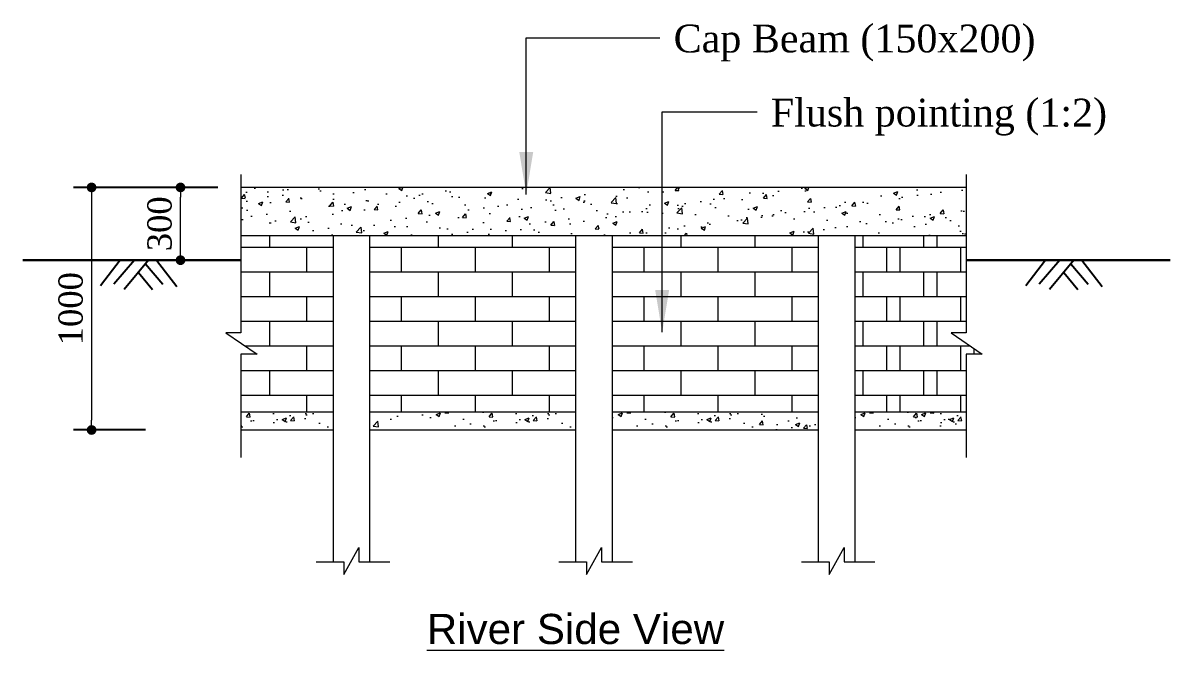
# Model space of a CAD drawing. Header units: millimetres. Extents: x -68595 to 8963, y 185076 to 197058.
# Drawn here: x -40550 to -35822, y 194472 to 197058 of the extents above; entities that cross this region are included whole.
import ezdxf

# ---------------------------------------------------------------- set-up
doc = ezdxf.new("R2010")
doc.units = ezdxf.units.MM
doc.header["$LTSCALE"] = 150
doc.header["$PDMODE"] = 35
for name, color, linetype, lineweight in [('Dimision', 4, 'Continuous', 9), ('hatch', 65, 'Continuous', 5), ('Hatching', 35, 'Continuous', 18), ('Structue', 7, 'Continuous', 18), ('Text', 7, 'Continuous', 15)]:
    doc.layers.add(name, color=color, linetype=linetype, lineweight=lineweight)
doc.styles.add('ROMANS', font='arial.ttf', dxfattribs={"height": 200})
doc.styles.get("Standard").update_dxf_attribs({"font": 'times.ttf'})
doc.dimstyles.new('ISO-25', dxfattribs={"dimtxt": 75, "dimasz": 50, "dimexe": 75, "dimexo": 45.625, "dimgap": 20, "dimtad": 1, "dimtoh": 1, "dimdec": 1, "dimdsep": 46, "dimtxsty": 'Standard', "dimblk": 'DOT', "dimcen": 300, "dimclrd": 256, "dimclre": 256, "dimclrt": 256, "dimadec": 0, "dimazin": 0, "dimtfac": 1, "dimtdec": 1, "dimtix": 1, "dimtmove": 0, "dimatfit": 3, "dimfxl": 75, "dimlwd": -1, "dimarcsym": 0})

# ---------------------------------------------------------------- blocks, each defined once
blk = doc.blocks.new('_Dot')
at = {"color": 0, "linetype": 'ByBlock', "lineweight": -2}
blk.add_line((-0.5, 0), (-1, 0), dxfattribs=at)
at = {"color": 0, "linetype": 'ByBlock', "const_width": 0.5}
blk.add_lwpolyline([(-0.25, 0, 1), (0.25, 0, 1)], format="xyb", close=True, dxfattribs=at)
blk = doc.blocks.new('*D14')
at = {"layer": 'Defpoints', "color": 0, "transparency": 16777216}
for p in [(-39900.2, 196379.5), (-39700.2, 196379.5), (-39700.2, 196079.5)]:
    blk.add_point(p, dxfattribs=at)
at = {"layer": 'Dimision', "lineweight": -2, "transparency": 16777216}
for p, q in [((-39745.8, 196379.5), (-39975.2, 196379.5)), ((-39745.8, 196079.5), (-39975.2, 196079.5))]:
    blk.add_line(p, q, dxfattribs=at)
at = {"layer": 'Dimision', "transparency": 16777216}
blk.add_line((-39900.2, 196119.5), (-39900.2, 196339.5), dxfattribs=at)
at = {"layer": 'Dimision', "transparency": 16777216, "xscale": 40, "yscale": 40, "zscale": 40}
for p, rotation in [((-39900.2, 196379.5), 90), ((-39900.2, 196079.5), 270)]:
    blk.add_blockref('_Dot', p, dxfattribs=dict(at, rotation=rotation))
at = {"layer": 'Dimision', "transparency": 16777216, "insert": (-39986.1, 196229.5), "char_height": 100, "attachment_point": 5, "rotation": 90}
blk.add_mtext('300', dxfattribs=at)
blk = doc.blocks.new('*D19')
at = {"layer": 'Defpoints', "color": 0, "transparency": 16777216}
for p in [(-39876.5, 196379.5), (-40266.7, 195379.5), (-39999, 195379.5)]:
    blk.add_point(p, dxfattribs=at)
at = {"layer": 'Dimision', "lineweight": -2, "transparency": 16777216}
for p, q in [((-39922.1, 196379.5), (-40341.7, 196379.5)), ((-40044.6, 195379.5), (-40341.7, 195379.5))]:
    blk.add_line(p, q, dxfattribs=at)
at = {"layer": 'Dimision', "transparency": 16777216}
blk.add_line((-40266.7, 196339.5), (-40266.7, 195419.5), dxfattribs=at)
at = {"layer": 'Dimision', "transparency": 16777216, "xscale": 40, "yscale": 40, "zscale": 40}
for p, rotation in [((-40266.7, 196379.5), 90), ((-40266.7, 195379.5), 270)]:
    blk.add_blockref('_Dot', p, dxfattribs=dict(at, rotation=rotation))
at = {"layer": 'Dimision', "transparency": 16777216, "insert": (-40352.6, 195879.5), "char_height": 100, "attachment_point": 5, "rotation": 90}
blk.add_mtext('1000', dxfattribs=at)

msp = doc.modelspace()

# ---------------------------------------------------------------- hatches: boundary and pattern name
at = {"layer": 'Dimision', "ltscale": 10}
h = msp.add_hatch(dxfattribs=at)
h.set_pattern_fill('AR-CONC', color=256)
h.set_pattern_definition([(50, (-1039.25, -42553.33), (182.18467, -15.93909), [19.05, -209.55]), (355, (-1039.25, -42553.33), (-35.24342, 191.05685), [15.24, -167.64058]), (100.451445, (-1024.07, -42554.66), (146.94125, 175.11775), [16.19001, -178.09024]), (46.1842, (-1039.25, -42502.53), (271.07904, -42.04233), [28.575, -314.325]), (96.63556, (-1016.66, -42506.03), (237.40413, 247.42612), [24.28502, -267.1356]), (351.18415, (-1039.25, -42502.53), (237.40413, 247.42612), [22.85997, -251.45973]), (21, (-1013.85, -42515.23), (151.61439, -102.2652), [19.05, -209.55]), (326, (-1013.85, -42515.23), (61.80203, 184.18797), [15.24, -167.64]), (71.451445, (-1001.21, -42523.75), (213.41642, 81.92277), [16.19001, -178.08994]), (37.5, (-1039.25, -42553.33), (3.088603, 84.555039), [0, -165.608, 0, -170.18, 0, -168.275]), (7.5, (-1039.25, -42553.33), (66.819663, 100.180575), [0, -97.028, 0, -161.798, 0, -64.135]), (327.5, (-1095.89, -42553.33), (135.590595, -5.728744), [0, -63.5, 0, -198.12, 0, -262.89]), (317.5, (-1121.29, -42553.33), (148.12918, 25.42649), [0, -82.55, 0, -131.572, 0, -186.69])])
h.paths.add_polyline_path([(-39651.43, 196379.52), (-39651.43, 196229.52), (-39621.74, 196229.52), (-39621.74, 196379.52)])
at = {"layer": 'hatch', "ltscale": 10}
h = msp.add_hatch(dxfattribs=at)
h.set_pattern_fill('AR-CONC', color=256)
h.set_pattern_definition([(50, (1889.95, -42453.33), (182.18467, -15.93909), [19.05, -209.55]), (355, (1889.95, -42453.33), (-35.24342, 191.05685), [15.24, -167.64058]), (100.451445, (1905.13, -42454.66), (146.94125, 175.11775), [16.19001, -178.09024]), (46.1842, (1889.95, -42402.53), (271.07904, -42.04233), [28.575, -314.325]), (96.63556, (1912.54, -42406.03), (237.40413, 247.42612), [24.28502, -267.1356]), (351.18415, (1889.95, -42402.53), (237.40413, 247.42612), [22.85997, -251.45973]), (21, (1915.35, -42415.23), (151.61439, -102.2652), [19.05, -209.55]), (326, (1915.35, -42415.23), (61.80203, 184.18797), [15.24, -167.64]), (71.451445, (1927.98, -42423.75), (213.41642, 81.92277), [16.19001, -178.08994]), (37.5, (1889.95, -42453.33), (3.088603, 84.555039), [0, -165.608, 0, -170.18, 0, -168.275]), (7.5, (1889.95, -42453.33), (66.819663, 100.180575), [0, -97.028, 0, -161.798, 0, -64.135]), (327.5, (1833.306, -42453.33), (135.590595, -5.728744), [0, -63.5, 0, -198.12, 0, -262.89]), (317.5, (1807.91, -42453.33), (148.12918, 25.42649), [0, -82.55, 0, -131.572, 0, -186.69])])
h.paths.add_polyline_path([(-39271.74, 196179.52), (-39271.74, 196379.52), (-39651.43, 196379.52), (-39651.43, 196179.52)])
h.paths.add_polyline_path([(-38121.74, 196179.52), (-38121.74, 196379.52), (-39271.74, 196379.52), (-39271.74, 196179.52)])
h.paths.add_polyline_path([(-37121.74, 196179.52), (-37121.74, 196379.52), (-38121.74, 196379.52), (-38121.74, 196179.52)])
h.paths.add_polyline_path([(-36662.84, 196179.52), (-36662.84, 196379.52), (-37121.74, 196379.52), (-37121.74, 196179.52)])
h = msp.add_hatch(dxfattribs=at)
h.set_pattern_fill('AR-CONC', color=256)
h.set_pattern_definition([(50, (1639.95, -39947.63), (182.18467, -15.93909), [19.05, -209.55]), (355, (1639.95, -39947.63), (-35.24342, 191.05685), [15.24, -167.64058]), (100.451445, (1655.13, -39948.96), (146.94125, 175.11775), [16.19001, -178.09024]), (46.1842, (1639.95, -39896.83), (271.07904, -42.04233), [28.575, -314.325]), (96.63556, (1662.54, -39900.33), (237.40413, 247.42612), [24.28502, -267.1356]), (351.18415, (1639.95, -39896.83), (237.40413, 247.42612), [22.85997, -251.45973]), (21, (1665.35, -39909.53), (151.61439, -102.2652), [19.05, -209.55]), (326, (1665.35, -39909.53), (61.80203, 184.18797), [15.24, -167.64]), (71.451445, (1677.98, -39918.05), (213.41642, 81.92277), [16.19001, -178.08994]), (37.5, (1639.95, -39947.63), (3.088603, 84.555039), [0, -165.608, 0, -170.18, 0, -168.275]), (7.5, (1639.95, -39947.63), (66.819663, 100.180575), [0, -97.028, 0, -161.798, 0, -64.135]), (327.5, (1583.306, -39947.63), (135.590595, -5.728744), [0, -63.5, 0, -198.12, 0, -262.89]), (317.5, (1557.91, -39947.63), (148.12918, 25.42649), [0, -82.55, 0, -131.572, 0, -186.69])])
h.paths.add_polyline_path([(-39651.43, 195454.49), (-39651.43, 195379.49), (-39271.74, 195379.49), (-39271.74, 195454.49)])
h = msp.add_hatch(dxfattribs=at)
h.set_pattern_fill('AR-CONC', color=256)
h.set_pattern_definition([(50, (2639.95, -39947.63), (182.18467, -15.93909), [19.05, -209.55]), (355, (2639.95, -39947.63), (-35.24342, 191.05685), [15.24, -167.64058]), (100.451445, (2655.13, -39948.96), (146.94125, 175.11775), [16.19001, -178.09024]), (46.1842, (2639.95, -39896.83), (271.07904, -42.04233), [28.575, -314.325]), (96.63556, (2662.54, -39900.33), (237.40413, 247.42612), [24.28502, -267.1356]), (351.18415, (2639.95, -39896.83), (237.40413, 247.42612), [22.85997, -251.45973]), (21, (2665.35, -39909.53), (151.61439, -102.2652), [19.05, -209.55]), (326, (2665.35, -39909.53), (61.80203, 184.18797), [15.24, -167.64]), (71.451445, (2677.98, -39918.05), (213.41642, 81.92277), [16.19001, -178.08994]), (37.5, (2639.95, -39947.63), (3.088603, 84.555039), [0, -165.608, 0, -170.18, 0, -168.275]), (7.5, (2639.95, -39947.63), (66.819663, 100.180575), [0, -97.028, 0, -161.798, 0, -64.135]), (327.5, (2583.306, -39947.63), (135.590595, -5.728744), [0, -63.5, 0, -198.12, 0, -262.89]), (317.5, (2557.91, -39947.63), (148.12918, 25.42649), [0, -82.55, 0, -131.572, 0, -186.69])])
h.paths.add_polyline_path([(-38271.74, 195379.49), (-38271.74, 195454.49), (-39121.74, 195454.49), (-39121.74, 195379.49)])
h = msp.add_hatch(dxfattribs=at)
h.set_pattern_fill('AR-CONC', color=256)
h.set_pattern_definition([(50, (3389.95, -39947.63), (182.18467, -15.93909), [19.05, -209.55]), (355, (3389.95, -39947.63), (-35.24342, 191.05685), [15.24, -167.64058]), (100.451445, (3405.13, -39948.96), (146.94125, 175.11775), [16.19001, -178.09024]), (46.1842, (3389.95, -39896.83), (271.07904, -42.04233), [28.575, -314.325]), (96.63556, (3412.54, -39900.33), (237.40413, 247.42612), [24.28502, -267.1356]), (351.18415, (3389.95, -39896.83), (237.40413, 247.42612), [22.85997, -251.45973]), (21, (3415.35, -39909.53), (151.61439, -102.2652), [19.05, -209.55]), (326, (3415.35, -39909.53), (61.80203, 184.18797), [15.24, -167.64]), (71.451445, (3427.98, -39918.05), (213.41642, 81.92277), [16.19001, -178.08994]), (37.5, (3389.95, -39947.63), (3.088603, 84.555039), [0, -165.608, 0, -170.18, 0, -168.275]), (7.5, (3389.95, -39947.63), (66.819663, 100.180575), [0, -97.028, 0, -161.798, 0, -64.135]), (327.5, (3333.306, -39947.63), (135.590595, -5.728744), [0, -63.5, 0, -198.12, 0, -262.89]), (317.5, (3307.91, -39947.63), (148.12918, 25.42649), [0, -82.55, 0, -131.572, 0, -186.69])])
h.paths.add_polyline_path([(-37271.74, 195379.49), (-37271.74, 195454.49), (-38121.74, 195454.49), (-38121.74, 195379.49)])
h = msp.add_hatch(dxfattribs=at)
h.set_pattern_fill('AR-CONC', color=256)
h.set_pattern_definition([(50, (4389.95, -39947.63), (182.18467, -15.93909), [19.05, -209.55]), (355, (4389.95, -39947.63), (-35.24342, 191.05685), [15.24, -167.64058]), (100.451445, (4405.13, -39948.96), (146.94125, 175.11775), [16.19001, -178.09024]), (46.1842, (4389.95, -39896.83), (271.07904, -42.04233), [28.575, -314.325]), (96.63556, (4412.54, -39900.33), (237.40413, 247.42612), [24.28502, -267.1356]), (351.18415, (4389.95, -39896.83), (237.40413, 247.42612), [22.85997, -251.45973]), (21, (4415.35, -39909.53), (151.61439, -102.2652), [19.05, -209.55]), (326, (4415.35, -39909.53), (61.80203, 184.18797), [15.24, -167.64]), (71.451445, (4427.98, -39918.05), (213.41642, 81.92277), [16.19001, -178.08994]), (37.5, (4389.95, -39947.63), (3.088603, 84.555039), [0, -165.608, 0, -170.18, 0, -168.275]), (7.5, (4389.95, -39947.63), (66.819663, 100.180575), [0, -97.028, 0, -161.798, 0, -64.135]), (327.5, (4333.306, -39947.63), (135.590595, -5.728744), [0, -63.5, 0, -198.12, 0, -262.89]), (317.5, (4307.91, -39947.63), (148.12918, 25.42649), [0, -82.55, 0, -131.572, 0, -186.69])])
h.paths.add_polyline_path([(-36662.84, 195379.49), (-36662.84, 195454.49), (-37121.74, 195454.49), (-37121.74, 195379.49)])
h = msp.add_hatch(dxfattribs=at)
h.set_pattern_fill('AR-CONC', color=256)
h.set_pattern_definition([(50, (4639.95, -39947.63), (182.18467, -15.93909), [19.05, -209.55]), (355, (4639.95, -39947.63), (-35.24342, 191.05685), [15.24, -167.64058]), (100.451445, (4655.13, -39948.96), (146.94125, 175.11775), [16.19001, -178.09024]), (46.1842, (4639.95, -39896.83), (271.07904, -42.04233), [28.575, -314.325]), (96.63556, (4662.54, -39900.33), (237.40413, 247.42612), [24.28502, -267.1356]), (351.18415, (4639.95, -39896.83), (237.40413, 247.42612), [22.85997, -251.45973]), (21, (4665.35, -39909.53), (151.61439, -102.2652), [19.05, -209.55]), (326, (4665.35, -39909.53), (61.80203, 184.18797), [15.24, -167.64]), (71.451445, (4677.98, -39918.05), (213.41642, 81.92277), [16.19001, -178.08994]), (37.5, (4639.95, -39947.63), (3.088603, 84.555039), [0, -165.608, 0, -170.18, 0, -168.275]), (7.5, (4639.95, -39947.63), (66.819663, 100.180575), [0, -97.028, 0, -161.798, 0, -64.135]), (327.5, (4583.306, -39947.63), (135.590595, -5.728744), [0, -63.5, 0, -198.12, 0, -262.89]), (317.5, (4557.91, -39947.63), (148.12918, 25.42649), [0, -82.55, 0, -131.572, 0, -186.69])])
h.paths.add_polyline_path([(-36662.84, 195379.49), (-36662.84, 195454.49), (-36871.74, 195454.49), (-36871.74, 195379.49)])
at = {"layer": 'Hatching', "ltscale": 10}
h = msp.add_hatch(dxfattribs=at)
h.set_pattern_fill('AR-BRSTD', color=256, scale=1.5, style=0)
h.set_pattern_definition([(0, (3139.95, -42453.33), (0, 101.6127), []), (90, (3139.95, -42453.33), (-152.4, 101.6127), [101.6127, -101.6127])])
h.paths.add_polyline_path([(-39271.74, 196179.52), (-39651.43, 196179.52), (-39651.43, 195779.57), (-39713.43, 195779.57), (-39584.4, 195692), (-39651.43, 195692), (-39651.43, 195454.49), (-39271.74, 195454.49)])
h = msp.add_hatch(dxfattribs=at)
h.set_pattern_fill('AR-BRSTD', color=256, scale=1.5, style=0)
h.set_pattern_definition([(0, (4139.95, -42453.33), (0, 101.6127), []), (90, (4139.95, -42453.33), (-152.4, 101.6127), [101.6127, -101.6127])])
h.paths.add_polyline_path([(-38271.74, 196179.52), (-39121.74, 196179.52), (-39121.74, 195454.49), (-38271.74, 195454.49)])
h = msp.add_hatch(dxfattribs=at)
h.set_pattern_fill('AR-BRSTD', color=256, scale=1.5, style=0)
h.set_pattern_definition([(0, (5139.95, -42453.33), (0, 101.6127), []), (90, (5139.95, -42453.33), (-152.4, 101.6127), [101.6127, -101.6127])])
h.paths.add_polyline_path([(-37271.74, 196179.52), (-38121.74, 196179.52), (-38121.74, 195454.49), (-37271.74, 195454.49)])
h = msp.add_hatch(dxfattribs=at)
h.set_pattern_fill('AR-BRSTD', color=256, scale=1.5, style=0)
h.set_pattern_definition([(0, (6139.95, -42453.33), (0, 101.6127), []), (90, (6139.95, -42453.33), (-152.4, 101.6127), [101.6127, -101.6127])])
h.paths.add_polyline_path([(-36662.84, 196179.52), (-37121.74, 196179.52), (-37121.74, 195454.49), (-36662.84, 195454.49), (-36662.84, 195692), (-36595.81, 195692), (-36724.84, 195779.57), (-36662.84, 195779.57)])
h = msp.add_hatch(dxfattribs=at)
h.set_pattern_fill('AR-BRSTD', color=256, scale=1.5, style=0)
h.set_pattern_definition([(0, (5889.95, -42453.33), (0, 101.6127), []), (90, (5889.95, -42453.33), (-152.4, 101.6127), [101.6127, -101.6127])])
h.paths.add_polyline_path([(-36662.84, 196179.52), (-37121.74, 196179.52), (-37121.74, 195454.49), (-36662.84, 195454.49), (-36662.84, 195692), (-36595.81, 195692), (-36724.84, 195779.57), (-36662.84, 195779.57)])

# ---------------------------------------------------------------- linework, layer by layer
at = {"layer": 'Dimision', "ltscale": 10}
for p, q in [((-39651.43, 195454.49), (-39271.74, 195454.49)), ((-39651.43, 195454.49), (-39651.43, 195379.49)), ((-39121.74, 195454.49), (-38271.74, 195454.49)), ((-38121.74, 195454.49), (-37271.74, 195454.49)), ((-37121.74, 195454.49), (-36662.84, 195454.49)), ((-37121.74, 195454.49), (-36662.84, 195454.49)), ((-39651.43, 195379.49), (-39271.74, 195379.49)), ((-39121.74, 195379.49), (-38271.74, 195379.49)), ((-38121.74, 195379.49), (-37271.74, 195379.49)), ((-37121.74, 195379.49), (-36662.84, 195379.49)), ((-37121.74, 195379.49), (-36662.84, 195379.49))]:
    msp.add_line(p, q, dxfattribs=at)
at = {"layer": 'Dimision', "lineweight": 30, "ltscale": 10}
for points in [[(-40549.54, 196079.52), (-39651.43, 196079.52)], [(-36662.84, 196079.52), (-35822.17, 196079.52)]]:
    msp.add_lwpolyline(points, dxfattribs=at)
at = {"layer": 'hatch', "lineweight": 25}
for p, q in [((-40148.37, 196079.52), (-40230.08, 195973.75)), ((-40090.06, 196079.52), (-40174.88, 195980)), ((-40031.74, 196079.52), (-40132.47, 195958.82)), ((-40044.56, 196064.16), (-39972.83, 195980)), ((-39999.34, 196079.52), (-39915.27, 195971.39)), ((-36335.12, 196079.52), (-36416.82, 195973.75)), ((-36276.8, 196079.52), (-36361.63, 195980)), ((-36218.48, 196079.52), (-36319.21, 195958.82)), ((-36231.3, 196064.16), (-36159.57, 195980)), ((-36186.08, 196079.52), (-36102.01, 195971.39)), ((-40073.86, 196029.05), (-40015.24, 195958.82)), ((-36260.6, 196029.05), (-36201.99, 195958.82))]:
    msp.add_line(p, q, dxfattribs=at)
at = {"layer": 'Structue', "linetype": 'Continuous'}
for p, q in [((-39271.74, 196179.52), (-39271.74, 194835.89)), ((-39121.74, 196179.52), (-39121.74, 194835.89)), ((-38271.74, 196179.52), (-38271.74, 194835.89)), ((-38121.74, 196179.52), (-38121.74, 194835.89)), ((-37271.74, 196179.52), (-37271.74, 194835.89)), ((-37121.74, 196179.52), (-37121.74, 194835.89))]:
    msp.add_line(p, q, dxfattribs=at)
for points in [[(-39651.43, 196433.23), (-39651.43, 195779.57), (-39713.43, 195779.57), (-39584.4, 195692), (-39651.43, 195692), (-39651.43, 195265.93)], [(-36662.84, 196433.23), (-36662.84, 195779.57), (-36724.84, 195779.57), (-36595.81, 195692), (-36662.84, 195692), (-36662.84, 195265.93)], [(-36662.84, 196379.52), (-39651.43, 196379.52)], [(-39271.74, 196179.52), (-39651.43, 196179.52)], [(-38121.74, 196179.52), (-39271.74, 196179.52)], [(-37271.74, 196179.52), (-38121.74, 196179.52)], [(-36662.84, 196179.52), (-37271.74, 196179.52)], [(-39651.43, 195454.49), (-39271.74, 195454.49)], [(-39121.74, 195454.49), (-38271.74, 195454.49)], [(-38121.74, 195454.49), (-37271.74, 195454.49)], [(-37121.74, 195454.49), (-36662.84, 195454.49)], [(-37121.74, 195454.49), (-36662.84, 195454.49)], [(-39341.39, 194835.89), (-39226.97, 194835.89), (-39226.97, 194784.1), (-39165.8, 194894.74), (-39165.8, 194835.89), (-39038.14, 194835.89)], [(-38341.39, 194835.89), (-38226.97, 194835.89), (-38226.97, 194784.1), (-38165.8, 194894.74), (-38165.8, 194835.89), (-38038.14, 194835.89)], [(-37341.39, 194835.89), (-37226.97, 194835.89), (-37226.97, 194784.1), (-37165.8, 194894.74), (-37165.8, 194835.89), (-37038.14, 194835.89)]]:
    msp.add_lwpolyline(points, dxfattribs=at)

# ---------------------------------------------------------------- texts
at = {"layer": 'Dimision', "ltscale": 10, "char_height": 114.688, "width": 1522.0623, "attachment_point": 1}
for s, insert in [('Cap Beam (150x200)', (-37868.05, 197050.73)), ('Flush pointing (1:2)', (-37467.7, 196745.31))]:
    msp.add_mtext(s, dxfattribs=dict(at, insert=insert))
at = {"layer": 'Text', "ltscale": 50, "style": 'ROMANS'}
msp.add_text('%%URiver Side View', height=124.2931, dxfattribs=at).set_placement((-38885.13, 194497.09))

# ---------------------------------------------------------------- dimensions: what is measured, and where the dimension line sits
at = {"layer": 'Dimision'}
dim = msp.add_linear_dim(base=(-40266.72, 195379.49), p1=(-39876.5, 196379.52), p2=(-39998.98, 195379.49), angle=90, dimstyle='ISO-25', override={"dimtxt": 100, "dimasz": 40, "dimgap": 35}, dxfattribs=at)
dim.commit()
dim.dimension.update_dxf_attribs({"geometry": '*D19', "text_midpoint": (-40352.58, 195879.5)})
dim = msp.add_linear_dim(base=(-39900.2, 196379.52), p1=(-39700.22, 196079.52), p2=(-39700.22, 196379.52), angle=90, text='300', dimstyle='ISO-25', override={"dimtxt": 100, "dimasz": 40, "dimgap": 35}, dxfattribs=at)
dim.commit()
dim.dimension.update_dxf_attribs({"geometry": '*D14', "text_midpoint": (-39986.06, 196229.52)})

# ---------------------------------------------------------------- leaders
for points in [[(-38475.4, 196350.97), (-38475.4, 196996.49), (-37924.17, 196996.49)], [(-37915.28, 195782.11), (-37915.28, 196691.07), (-37523.83, 196691.07)]]:
    msp.add_leader(points, dimstyle='ISO-25', override={"dimasz": 175, "dimtad": 0}, dxfattribs=at)

doc.saveas('drawing.dxf')
